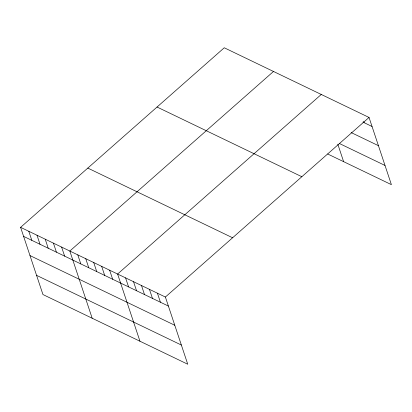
<?xml version="1.0" encoding="UTF-8"?>
<svg xmlns="http://www.w3.org/2000/svg" width="412" height="412" viewBox="0 0 412 412"><rect width="100%" height="100%" fill="white"/><g stroke="black" fill="none" stroke-linecap="round" stroke-linejoin="round"><path stroke-width="0.62" d="M20.6 227.347L165.387 297.031L187.743 364.229L42.956 294.544L20.6 227.347L224.257 47.771L369.044 117.456L391.4 184.653L327.695 153.99M273.486 71.461L69.829 251.042L92.18 318.239M321.267 94.461L117.605 274.037L139.962 341.234M165.387 297.031L369.044 117.456M362.951 122.112L372.051 126.489M351.132 132.546L378.437 145.683M339.509 143.556L385.014 165.459M157.049 107.027L301.836 176.717M87.808 168.086L232.595 237.77M23.608 236.38L168.395 306.07M29.988 255.574L174.776 325.264M36.57 275.35L181.357 345.04M363.688 121.452L364.09 122.658M337.814 144.21L343.618 161.659M157.425 293.2L160.428 302.238M149.458 289.368L152.466 298.401M141.496 285.537L144.504 294.57M133.534 281.705L136.542 290.738M125.572 277.868L128.575 286.906M109.644 270.205L112.651 279.238M101.682 266.373L104.684 275.407M93.72 262.537L96.722 271.575M85.753 258.705L88.76 267.743M77.791 254.874L80.798 263.907M61.625 247.092L64.627 256.125M53.421 243.142L56.423 252.18M45.212 239.192L48.219 248.23M37.008 235.247L40.016 244.28M28.804 231.297L31.812 240.33"/></g></svg>
